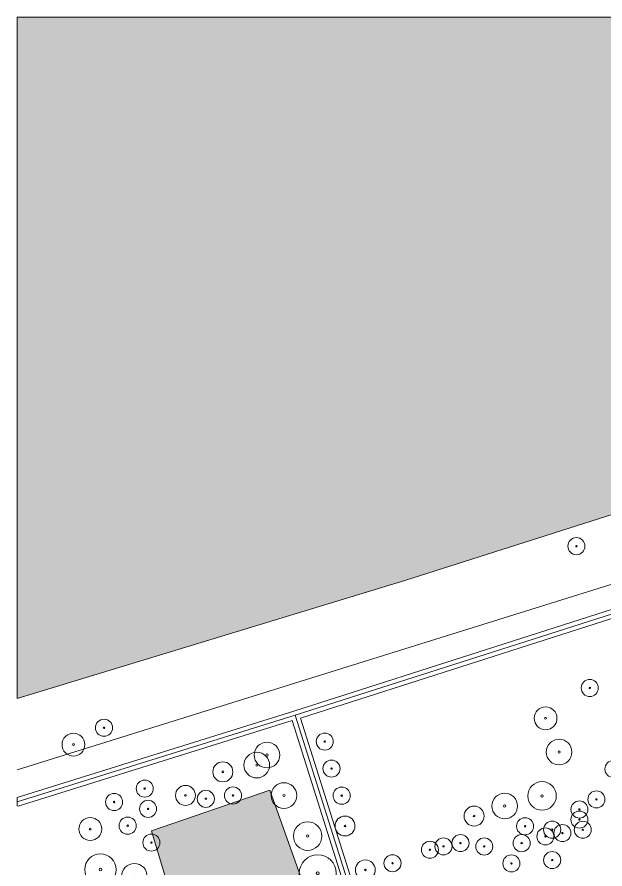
# Model space of a CAD drawing. Header units: metres. Extents: x 0 to 1612, y 0 to 1403.
# Drawn here: x 0 to 206.3, y 930.8 to 1229.6 of the extents above; entities that cross this region are included whole.
import ezdxf

# ---------------------------------------------------------------- set-up
doc = ezdxf.new("R2010")
doc.units = ezdxf.units.M
doc.header["$MEASUREMENT"] = 0
for name, color, linetype, lineweight, true_color in [('TPX_RAILWAYS_AXES', 7, 'CONTINUOUS', 0, 0x464646), ('TPX_ROADS_AXES', 7, 'CONTINUOUS', 0, 0x323232), ('TPX_ROADS_CONTOURS', 7, 'CONTINUOUS', 0, 0x646464), ('TPX_VEGETATION_GREEN_SPACES', 7, 'CONTINUOUS', 0, 0x58ba48), ('TPX_VEGETATION_GREEN_SPACES_HATCH', 7, 'CONTINUOUS', 0, 0x58ba48), ('TPX_VEGETATION_TREES_INDIVIDUAL', 7, 'CONTINUOUS', 0, 0x136734), ('TPX_WATERWAYS', 7, 'CONTINUOUS', 0, 0x7aafdf), ('TPX_WATERWAYS_HATCH', 7, 'CONTINUOUS', 0, 0x7aafdf)]:
    doc.layers.add(name, color=color, linetype=linetype, lineweight=lineweight, true_color=true_color)

# ---------------------------------------------------------------- blocks, each defined once
blk = doc.blocks.new('TREETR003_CR035')
at = {"layer": 'TPX_VEGETATION_TREES_INDIVIDUAL'}
for radius in [3.5, 0.292]:
    blk.add_circle((0, 0, 0.04), radius, dxfattribs=at)
blk = doc.blocks.new('TREETR004_CR050')
at = {"layer": 'TPX_VEGETATION_TREES_INDIVIDUAL'}
for radius in [5, 0.417]:
    blk.add_circle((0, 0, 0.04), radius, dxfattribs=at)
blk = doc.blocks.new('TREETR005_CR065')
at = {"layer": 'TPX_VEGETATION_TREES_INDIVIDUAL'}
for radius in [6.5, 0.542]:
    blk.add_circle((0, 0, 0.04), radius, dxfattribs=at)
blk = doc.blocks.new('TREETR004_CR045')
at = {"layer": 'TPX_VEGETATION_TREES_INDIVIDUAL'}
for radius in [4.5, 0.375]:
    blk.add_circle((0, 0, 0.04), radius, dxfattribs=at)
blk = doc.blocks.new('TREETR003_CR030')
at = {"layer": 'TPX_VEGETATION_TREES_INDIVIDUAL'}
for radius in [3, 0.25]:
    blk.add_circle((0, 0, 0.04), radius, dxfattribs=at)
blk = doc.blocks.new('TREETR003_CR040')
at = {"layer": 'TPX_VEGETATION_TREES_INDIVIDUAL'}
for radius in [4, 0.333]:
    blk.add_circle((0, 0, 0.04), radius, dxfattribs=at)
blk = doc.blocks.new('TREETR005_CR055')
at = {"layer": 'TPX_VEGETATION_TREES_INDIVIDUAL'}
for radius in [5.51, 0.5]:
    blk.add_circle((0, 0, 0.04), radius, dxfattribs=at)

msp = doc.modelspace()

# ---------------------------------------------------------------- hatches: boundary and pattern name
at = {"layer": 'TPX_VEGETATION_GREEN_SPACES_HATCH'}
msp.add_hatch(color=256, dxfattribs=at).paths.add_polyline_path([(0, 1229.6), (0, 990.58), (136.09, 1031.95), (363.86, 1104.43), (334.84, 1229.6), (0, 1229.6)])
at = {"layer": 'TPX_WATERWAYS_HATCH'}
msp.add_hatch(color=256, dxfattribs=at).paths.add_polyline_path([(88.67, 958.44), (47.23, 944.21), (81.3, 830.26), (92.94, 832.96), (103.9, 836.01), (131.29, 839.03), (88.67, 958.44)])

# ---------------------------------------------------------------- linework, layer by layer
at = {"layer": 'TPX_RAILWAYS_AXES', "elevation": 0.03}
msp.add_lwpolyline([(0, 965.6), (382.32, 1084.82), (803.07, 1218.5)], dxfattribs=at)
at = {"layer": 'TPX_ROADS_AXES', "elevation": 0.03}
for points in [[(97.59, 984.67), (245.21, 1031.89)], [(0, 954.27), (97.59, 984.67)], [(97.59, 984.67), (145.53, 832.86)]]:
    msp.add_lwpolyline(points, dxfattribs=at)
at = {"layer": 'TPX_ROADS_CONTOURS', "elevation": 0.03}
msp.add_lwpolyline([(623.6, 823.97), (539.88, 1109.55), (803.07, 1190.78), (803.07, 1193.74), (802.63, 1193.78), (537.59, 1111.98), (388.66, 1068.39), (386.17, 1076.93), (383.78, 1085.18), (354.98, 1229.6), (352.04, 1229.6), (351.98, 1229.31), (380.85, 1084.53), (380.88, 1084.4), (382.89, 1077.5), (244.75, 1033.32), (97.13, 986.11), (0, 955.84), (0, 952.88), (0.45, 952.84), (96.6, 982.8), (143.64, 833.86)], dxfattribs=at)
msp.add_lwpolyline([(99.47, 983.7), (244.22, 1030), (336.18, 732.86), (193, 687.47), (146.96, 833.32)], close=True, dxfattribs=at)
at = {"layer": 'TPX_VEGETATION_GREEN_SPACES', "elevation": 0}
msp.add_lwpolyline([(0, 1229.6), (0, 990.58), (136.09, 1031.95), (363.86, 1104.43), (334.84, 1229.6)], close=True, dxfattribs=at)
at = {"layer": 'TPX_WATERWAYS', "elevation": 0.01}
msp.add_lwpolyline([(88.67, 958.44), (47.23, 944.21), (81.3, 830.26), (92.94, 832.96), (103.9, 836.01), (131.29, 839.03)], close=True, dxfattribs=at)

# ---------------------------------------------------------------- block references
at = {"layer": 'TPX_VEGETATION_TREES_INDIVIDUAL'}
for name, p in [('TREETR003_CR030', (196.31, 1044, 0.04)), ('TREETR003_CR030', (201, 994.26, 0.04)), ('TREETR003_CR040', (185.49, 983.63, 0.04)), ('TREETR003_CR030', (30.53, 980.3, 0.04)), ('TREETR003_CR040', (19.8, 974.39, 0.04)), ('TREETR003_CR030', (108, 975.45, 0.04)), ('TREETR004_CR045', (87.73, 970.74, 0.04)), ('TREETR004_CR045', (190.24, 971.78, 0.04)), ('TREETR004_CR045', (84.15, 967.2, 0.04)), ('TREETR003_CR035', (72.23, 964.85, 0.04)), ('TREETR003_CR030', (110.37, 965.98, 0.04)), ('TREETR003_CR030', (209.31, 965.83, 0.04)), ('TREETR003_CR030', (44.81, 958.97, 0.04)), ('TREETR003_CR035', (59.11, 956.58, 0.04)), ('TREETR003_CR030', (75.79, 956.55, 0.04)), ('TREETR004_CR045', (93.67, 956.53, 0.04)), ('TREETR003_CR030', (113.94, 956.5, 0.04)), ('TREETR004_CR050', (184.26, 956.4, 0.04)), ('TREETR003_CR030', (34.07, 954.25, 0.04)), ('TREETR003_CR030', (66.26, 955.38, 0.04)), ('TREETR004_CR045', (171.15, 952.86, 0.04)), ('TREETR003_CR030', (203.33, 955.18, 0.04)), ('TREETR003_CR030', (45.99, 951.86, 0.04)), ('TREETR003_CR030', (197.37, 951.64, 0.04)), ('TREETR003_CR035', (160.41, 949.33, 0.04)), ('TREETR003_CR030', (197.36, 948.09, 0.04)), ('TREETR003_CR040', (25.71, 944.79, 0.04)), ('TREETR003_CR030', (38.83, 945.95, 0.04)), ('TREETR004_CR050', (102, 942.31, 0.04)), ('TREETR003_CR035', (115.11, 945.84, 0.04)), ('TREETR003_CR030', (178.29, 945.75, 0.04)), ('TREETR003_CR030', (187.82, 944.55, 0.04)), ('TREETR003_CR030', (198.55, 944.53, 0.04)), ('TREETR003_CR030', (185.43, 942.19, 0.04)), ('TREETR003_CR030', (191.4, 943.36, 0.04)), ('TREETR003_CR030', (47.16, 940.02, 0.04)), ('TREETR003_CR030', (149.67, 938.69, 0.04)), ('TREETR003_CR030', (155.63, 939.86, 0.04)), ('TREETR003_CR030', (163.97, 938.66, 0.04)), ('TREETR003_CR030', (177.09, 939.83, 0.04)), ('TREETR003_CR030', (144.9, 937.51, 0.04)), ('TREETR005_CR055', (29.27, 930.57, 0.04)), ('TREETR005_CR065', (105.55, 929.28, 0.04)), ('TREETR003_CR030', (131.78, 932.79, 0.04)), ('TREETR003_CR030', (173.5, 932.73, 0.04)), ('TREETR003_CR030', (187.81, 933.89, 0.04)), ('TREETR004_CR045', (41.18, 928.19, 0.04)), ('TREETR003_CR035', (122.24, 930.44, 0.04))]:
    msp.add_blockref(name, p, dxfattribs=at)

doc.saveas('drawing.dxf')
